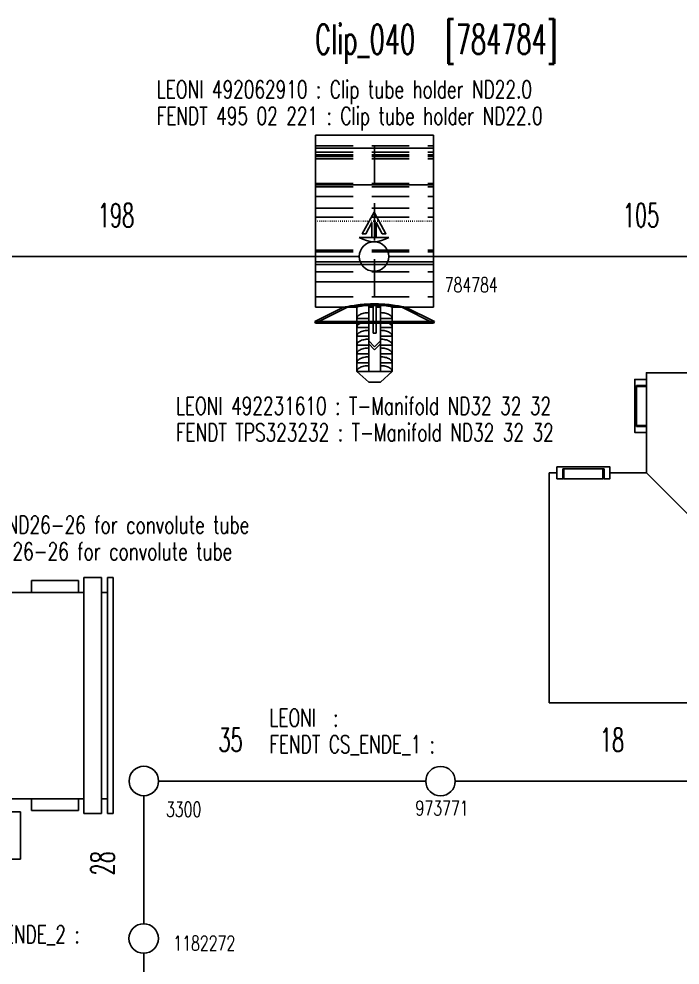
# Model space of a CAD drawing. Header units: millimetres. Extents: x -1 to 4489, y 0 to 1364.
# Drawn here: x 1574.3 to 1686.5, y 749.8 to 910.3 of the extents above; entities that cross this region are included whole.
import ezdxf

# ---------------------------------------------------------------- set-up
doc = ezdxf.new("R2010")
doc.units = ezdxf.units.MM
doc.linetypes.add('DOT', pattern=[0.25, 0, -0.25])
doc.linetypes.add('HIDDEN', pattern=[9.525, 6.35, -3.175])
for name, color, linetype in [('1', 7, 'Continuous'), ('A_ACHSEN', 7, 'Continuous'), ('DEFAULT_2', 8, 'HIDDEN'), ('SYMBOLS', 7, 'Continuous')]:
    doc.layers.add(name, color=color, linetype=linetype)
doc.styles.add('HS-BUNDLE-DIMENSION', font='ROMANS.SHX', dxfattribs={"width": 0.6, "height": 4})
doc.styles.add('HS-COMP-DESCRIPTION', font='ROMANS.SHX', dxfattribs={"width": 0.6, "height": 5})
doc.styles.add('HS-NODE', font='ROMANS.SHX', dxfattribs={"width": 0.7, "height": 2.5})
doc.styles.add('HS-PART-NO', font='ROMANS.SHX', dxfattribs={"width": 0.7, "height": 3})
doc.linetypes.add('NW_19_FHW_OPEN', pattern='A,0.0001,["=",Standard,S=0.4,R=0,X=0,Y=-0.2],-0.0001,["[]",Standard,S=0.3,R=0,X=-0.05,Y=-0.15],-0.2', length=0.2002)
doc.linetypes.add('NW_26_FHW_OPEN', pattern='A,0.0001,["=",Standard,S=0.4,R=0,X=0,Y=-0.2],-0.0001,["[]",Standard,S=0.3,R=0,X=-0.05,Y=-0.15],-0.2', length=0.2002)

# ---------------------------------------------------------------- blocks, each defined once
blk = doc.blocks.new('492152850')
at = {"layer": '1', "color": 7, "linetype": 'Continuous'}
for p, q in [((21.25, 19.75), (21.25, 17.75)), ((29.25, 19.75), (21.25, 19.75)), ((29.25, 17.75), (29.25, 19.75)), ((0, 17.75), (-16, 0)), ((0, 17.75), (0, 0)), ((30, 17.75), (0, 17.75)), ((0, 0), (-16, 0)), ((0, 0), (19, -17.25)), ((-16, 0), (-16, -30)), ((19, -30), (19, -17.25)), ((19, -17.25), (30, -17.25)), ((21.25, -17.25), (21.25, -19.25)), ((29.25, -19.25), (29.25, -17.25)), ((21.25, -19.25), (29.25, -19.25)), ((-18, -21.125), (-18, -29.125)), ((-16, -21.125), (-18, -21.125)), ((21, -21.125), (19, -21.125)), ((21, -29.125), (21, -21.125)), ((-18.5, -30), (-18.5, -33)), ((21.5, -30), (-18.5, -30)), ((-18, -29.125), (-16, -29.125)), ((19, -29.125), (21, -29.125)), ((21.5, -33), (21.5, -30)), ((-18.5, -33), (21.5, -33)), ((-16, -33), (-16, -34)), ((19, -34), (19, -33)), ((-18.5, -34), (-18.5, -35)), ((21.5, -34), (-18.5, -34)), ((-18.5, -35), (21.5, -35)), ((21.5, -35), (21.5, -34))]:
    blk.add_line(p, q, dxfattribs=at)
blk.add_ellipse((30, 0.25), major_axis=(0, -17.5), ratio=0.1214286, dxfattribs=at)
blk = doc.blocks.new('492231610')
at = {"layer": 'SYMBOLS', "color": 7}
for points in [[(-20.4975, 45.853), (-21.4975, 45.853), (-21.4975, 54.853), (-20.4975, 54.853)], [(-20.4975, 54.853), (-19.4975, 54.853), (-19.4975, 53.853), (-20.4975, 53.853)], [(19.4975, 39), (19.4975, 56.003), (-19.4975, 56.003), (-19.4975, 39)], [(20.4975, 54.853), (19.4975, 54.853), (19.4975, 53.853), (20.4975, 53.853)], [(20.4975, 45.853), (21.4975, 45.853), (21.4975, 54.853), (20.4975, 54.853)], [(-21.1925, 53.853), (-21.1925, 46.853)], [(-20.4975, 53.853), (-21.1925, 53.853)], [(-21.1925, 53.663), (-19.4765, 53.663), (-19.4765, 47.023), (-21.1695, 47.023)], [(21.1975, 53.663), (19.4775, 53.663), (19.4775, 47.023), (21.1775, 47.023)], [(20.4975, 53.853), (21.1975, 53.853)], [(21.1975, 53.853), (21.1975, 46.853)], [(-20.4975, 46.853), (-21.1925, 46.853)], [(-20.4975, 46.853), (-19.4975, 46.853), (-19.4975, 45.853), (-20.4975, 45.853)], [(20.4975, 46.853), (19.4975, 46.853), (19.4975, 45.853), (20.4975, 45.853)], [(20.4975, 46.853), (21.1975, 46.853)], [(-35.9975, 0), (-35.9975, 39)], [(-35.9975, 39), (-34.6945, 39)], [(-34.6945, 39), (-34.6945, 40), (-25.6945, 40), (-25.6945, 39)], [(-33.6945, 39), (-33.6945, 38), (-34.6945, 38), (-34.6945, 39)], [(-26.6945, 39.695), (-33.6945, 39.695)], [(-33.6945, 39), (-33.6945, 39.695)], [(-26.8885, 39.695), (-26.8885, 37.979), (-33.5275, 37.979), (-33.5275, 39.672)], [(-26.6945, 39), (-26.6945, 39.695)], [(-25.6945, 39), (-25.6945, 38), (-26.6945, 38), (-26.6945, 39)], [(-25.6945, 39), (-19.4975, 39)], [(-19.4975, 39), (-0.0025, 19.5)], [(-0.0025, 19.5), (19.4975, 39)], [(19.4975, 39), (25.6975, 39)], [(34.6975, 39), (34.6975, 40), (25.6975, 40), (25.6975, 39)], [(25.6975, 39), (25.6975, 38), (26.6975, 38), (26.6975, 39)], [(26.6975, 39.695), (33.6975, 39.695)], [(26.6975, 39), (26.6975, 39.695)], [(26.8975, 39.695), (26.8975, 37.979), (33.5275, 37.979), (33.5275, 39.672)], [(33.6975, 39), (33.6975, 39.695)], [(33.6975, 39), (33.6975, 38), (34.6975, 38), (34.6975, 39)], [(34.6975, 39), (35.9975, 39)], [(35.9975, 0), (35.9975, 39)], [(-35.9975, 0), (35.9975, 0)]]:
    blk.add_lwpolyline(points, dxfattribs=at)
blk = doc.blocks.new('A$C6A760831')
at = {"color": 7, "linetype": 'Continuous'}
for p, q in [((0.13, 17), (0.13, 41.9)), ((20.13, 41.9), (20.13, 17)), ((0.13, 39.7), (20.13, 39.7)), ((0.13, 33.5), (20.13, 33.5)), ((0.13, 17), (20.13, 17)), ((7.13, 10), (7.13, 1.8)), ((7.26, 9.65), (7.19, 9.54)), ((7.36, 9.76), (7.26, 9.65)), ((7.47, 9.86), (7.36, 9.76)), ((7.61, 9.95), (7.47, 9.86)), ((7.71, 10), (7.61, 9.95)), ((9.13, 1.8), (9.13, 10)), ((9.88, 10), (9.88, 8.3)), ((10.38, 10), (10.38, 8.3)), ((11.13, 1.8), (11.13, 10)), ((12.66, 9.95), (12.56, 10)), ((12.79, 9.86), (12.66, 9.95)), ((12.91, 9.76), (12.79, 9.86)), ((13.01, 9.65), (12.91, 9.76)), ((13.08, 9.54), (13.01, 9.65)), ((13.13, 10), (13.13, 1.8)), ((7.15, 9.42), (7.13, 9.3)), ((9.13, 9.3), (7.13, 9.3)), ((7.19, 9.54), (7.15, 9.42)), ((7.19, 8.04), (7.15, 7.92)), ((7.26, 8.15), (7.19, 8.04)), ((7.36, 8.26), (7.26, 8.15)), ((7.47, 8.36), (7.36, 8.26)), ((7.61, 8.45), (7.47, 8.36)), ((7.77, 8.53), (7.61, 8.45)), ((7.94, 8.6), (7.77, 8.53)), ((8.12, 8.66), (7.94, 8.6)), ((8.31, 8.71), (8.12, 8.66)), ((8.51, 8.75), (8.31, 8.71)), ((8.72, 8.78), (8.51, 8.75)), ((8.92, 8.79), (8.72, 8.78)), ((9.13, 8.8), (8.92, 8.79)), ((10.38, 8.3), (9.88, 8.3)), ((13.13, 9.3), (11.13, 9.3)), ((11.34, 8.79), (11.13, 8.8)), ((11.55, 8.78), (11.34, 8.79)), ((11.76, 8.75), (11.55, 8.78)), ((11.95, 8.71), (11.76, 8.75)), ((12.15, 8.66), (11.95, 8.71)), ((12.33, 8.6), (12.15, 8.66)), ((12.5, 8.53), (12.33, 8.6)), ((12.66, 8.45), (12.5, 8.53)), ((12.79, 8.36), (12.66, 8.45)), ((12.91, 8.26), (12.79, 8.36)), ((13.01, 8.15), (12.91, 8.26)), ((13.08, 8.04), (13.01, 8.15)), ((13.12, 9.42), (13.08, 9.54)), ((13.12, 7.92), (13.08, 8.04)), ((13.13, 9.3), (13.12, 9.42)), ((7.15, 7.92), (7.13, 7.8)), ((9.13, 7.8), (7.13, 7.8)), ((7.19, 6.54), (7.15, 6.42)), ((7.26, 6.65), (7.19, 6.54)), ((7.36, 6.76), (7.26, 6.65)), ((7.47, 6.86), (7.36, 6.76)), ((7.61, 6.95), (7.47, 6.86)), ((7.77, 7.03), (7.61, 6.95)), ((7.94, 7.1), (7.77, 7.03)), ((8.12, 7.16), (7.94, 7.1)), ((8.31, 7.21), (8.12, 7.16)), ((8.51, 7.25), (8.31, 7.21)), ((8.72, 7.28), (8.51, 7.25)), ((8.92, 7.29), (8.72, 7.28)), ((9.13, 7.3), (8.92, 7.29)), ((9.13, 7), (10.13, 6)), ((10.13, 5.5), (9.13, 6.5)), ((10.13, 6), (11.13, 7)), ((11.13, 6.5), (10.13, 5.5)), ((13.13, 7.8), (11.13, 7.8)), ((11.34, 7.29), (11.13, 7.3)), ((11.55, 7.28), (11.34, 7.29)), ((11.76, 7.25), (11.55, 7.28)), ((11.95, 7.21), (11.76, 7.25)), ((12.15, 7.16), (11.95, 7.21)), ((12.33, 7.1), (12.15, 7.16)), ((12.5, 7.03), (12.33, 7.1)), ((12.66, 6.95), (12.5, 7.03)), ((12.79, 6.86), (12.66, 6.95)), ((12.91, 6.76), (12.79, 6.86)), ((13.01, 6.65), (12.91, 6.76)), ((13.08, 6.54), (13.01, 6.65)), ((13.12, 6.42), (13.08, 6.54)), ((13.13, 7.8), (13.12, 7.92)), ((7.15, 6.42), (7.13, 6.3)), ((9.13, 6.3), (7.13, 6.3)), ((7.15, 4.92), (7.13, 4.8)), ((7.19, 5.04), (7.15, 4.92)), ((7.26, 5.15), (7.19, 5.04)), ((7.36, 5.26), (7.26, 5.15)), ((7.47, 5.36), (7.36, 5.26)), ((7.61, 5.45), (7.47, 5.36)), ((7.77, 5.53), (7.61, 5.45)), ((7.94, 5.6), (7.77, 5.53)), ((8.12, 5.66), (7.94, 5.6)), ((8.31, 5.71), (8.12, 5.66)), ((8.51, 5.75), (8.31, 5.71)), ((8.72, 5.78), (8.51, 5.75)), ((8.92, 5.79), (8.72, 5.78)), ((9.13, 5.8), (8.92, 5.79)), ((13.13, 6.3), (11.13, 6.3)), ((11.34, 5.79), (11.13, 5.8)), ((11.55, 5.78), (11.34, 5.79)), ((11.76, 5.75), (11.55, 5.78)), ((11.95, 5.71), (11.76, 5.75)), ((12.15, 5.66), (11.95, 5.71)), ((12.33, 5.6), (12.15, 5.66)), ((12.5, 5.53), (12.33, 5.6)), ((12.66, 5.45), (12.5, 5.53)), ((12.79, 5.36), (12.66, 5.45)), ((12.91, 5.26), (12.79, 5.36)), ((13.01, 5.15), (12.91, 5.26)), ((13.08, 5.04), (13.01, 5.15)), ((13.12, 4.92), (13.08, 5.04)), ((13.13, 6.3), (13.12, 6.42)), ((13.13, 4.8), (13.12, 4.92)), ((9.13, 4.8), (7.13, 4.8)), ((7.15, 3.42), (7.13, 3.3)), ((9.13, 3.3), (7.13, 3.3)), ((7.19, 3.54), (7.15, 3.42)), ((7.26, 3.65), (7.19, 3.54)), ((7.36, 3.76), (7.26, 3.65)), ((7.47, 3.86), (7.36, 3.76)), ((7.61, 3.95), (7.47, 3.86)), ((7.77, 4.03), (7.61, 3.95)), ((7.94, 4.1), (7.77, 4.03)), ((8.12, 4.16), (7.94, 4.1)), ((8.31, 4.21), (8.12, 4.16)), ((8.51, 4.25), (8.31, 4.21)), ((8.72, 4.28), (8.51, 4.25)), ((8.92, 4.29), (8.72, 4.28)), ((9.13, 4.3), (8.92, 4.29)), ((13.13, 4.8), (11.13, 4.8)), ((11.34, 4.29), (11.13, 4.3)), ((13.13, 3.3), (11.13, 3.3)), ((11.55, 4.28), (11.34, 4.29)), ((11.76, 4.25), (11.55, 4.28)), ((11.95, 4.21), (11.76, 4.25)), ((12.15, 4.16), (11.95, 4.21)), ((12.33, 4.1), (12.15, 4.16)), ((12.5, 4.03), (12.33, 4.1)), ((12.66, 3.95), (12.5, 4.03)), ((12.79, 3.86), (12.66, 3.95)), ((12.91, 3.76), (12.79, 3.86)), ((13.01, 3.65), (12.91, 3.76)), ((13.08, 3.54), (13.01, 3.65)), ((13.12, 3.42), (13.08, 3.54)), ((13.13, 3.3), (13.12, 3.42)), ((7.15, 1.92), (7.13, 1.8)), ((7.13, 1.8), (13.13, 1.8)), ((7.19, 2.04), (7.15, 1.92)), ((7.26, 2.15), (7.19, 2.04)), ((7.36, 2.26), (7.26, 2.15)), ((7.47, 2.36), (7.36, 2.26)), ((7.61, 2.45), (7.47, 2.36)), ((7.77, 2.53), (7.61, 2.45)), ((7.94, 2.6), (7.77, 2.53)), ((8.12, 2.66), (7.94, 2.6)), ((8.31, 2.71), (8.12, 2.66)), ((8.51, 2.75), (8.31, 2.71)), ((8.72, 2.78), (8.51, 2.75)), ((8.92, 2.79), (8.72, 2.78)), ((9.13, 2.8), (8.92, 2.79)), ((11.34, 2.79), (11.13, 2.8)), ((11.55, 2.78), (11.34, 2.79)), ((11.76, 2.75), (11.55, 2.78)), ((11.95, 2.71), (11.76, 2.75)), ((12.15, 2.66), (11.95, 2.71)), ((12.33, 2.6), (12.15, 2.66)), ((12.5, 2.53), (12.33, 2.6)), ((12.66, 2.45), (12.5, 2.53)), ((12.79, 2.36), (12.66, 2.45)), ((12.91, 2.26), (12.79, 2.36)), ((13.01, 2.15), (12.91, 2.26)), ((13.08, 2.04), (13.01, 2.15)), ((13.12, 1.92), (13.08, 2.04)), ((13.13, 1.8), (13.12, 1.92))]:
    blk.add_line(p, q, dxfattribs=at)
at = {"color": 9, "linetype": 'Continuous'}
for p, q in [((0.13, 20.4), (20.13, 20.4)), ((0.13, 19.96), (20.13, 19.96))]:
    blk.add_line(p, q, dxfattribs=at)
at = {"layer": 'A_ACHSEN', "color": 7, "linetype": 'Continuous'}
for p, q in [((0.13, 41.9), (20.13, 41.9)), ((0.13, 12.7), (0.13, 17)), ((20.13, 17), (20.13, 12.7)), ((5.37, 12.8), (5.58, 12.84)), ((5.58, 12.84), (5.81, 12.88)), ((5.81, 12.88), (6.07, 12.93)), ((6.07, 12.93), (6.35, 12.97)), ((6.35, 12.97), (6.65, 13.02)), ((6.65, 13.02), (6.97, 13.07)), ((6.97, 13.07), (7.31, 13.11)), ((7.31, 13.11), (7.66, 13.15)), ((7.66, 13.15), (8.02, 13.19)), ((8.02, 13.19), (8.39, 13.22)), ((8.39, 13.22), (8.75, 13.24)), ((8.75, 13.24), (9.1, 13.26)), ((9.1, 13.26), (9.45, 13.28)), ((9.45, 13.28), (9.79, 13.28)), ((9.79, 13.28), (10.13, 13.29)), ((10.13, 13.29), (10.47, 13.28)), ((10.47, 13.28), (10.82, 13.28)), ((10.82, 13.28), (11.16, 13.26)), ((11.16, 13.26), (11.52, 13.24)), ((11.52, 13.24), (11.88, 13.22)), ((11.88, 13.22), (12.25, 13.19)), ((12.25, 13.19), (12.61, 13.15)), ((12.61, 13.15), (12.96, 13.11)), ((12.96, 13.11), (13.3, 13.07)), ((13.3, 13.07), (13.62, 13.02)), ((13.62, 13.02), (13.92, 12.97)), ((13.92, 12.97), (14.2, 12.93)), ((14.2, 12.93), (14.46, 12.88)), ((14.46, 12.88), (14.69, 12.84)), ((14.69, 12.84), (14.9, 12.8)), ((0, 10.27), (4.86, 12.7)), ((0.13, 12.7), (4.86, 12.7)), ((4.86, 12.7), (4.89, 12.7)), ((4.89, 12.7), (4.95, 12.72)), ((4.95, 12.72), (5.2, 12.77)), ((5.2, 12.77), (5.37, 12.8)), ((14.9, 12.8), (15.07, 12.77)), ((15.07, 12.77), (15.32, 12.72)), ((15.32, 12.72), (15.38, 12.7)), ((15.38, 12.7), (15.4, 12.7)), ((15.4, 12.7), (20.13, 12.7)), ((20.27, 10.27), (15.4, 12.7)), ((20.27, 10.27), (0, 10.27)), ((0.13, 10), (0, 10.27)), ((20.13, 10), (0.13, 10)), ((20.13, 10), (20.27, 10.27)), ((9.13, 0), (7.13, 1.8)), ((11.13, 0), (13.13, 1.8)), ((9.13, 0), (11.13, 0))]:
    blk.add_line(p, q, dxfattribs=at)
at = {"layer": 'A_ACHSEN', "color": 8, "linetype": 'HIDDEN'}
for p, q in [((0.13, 40.1), (20.13, 40.1)), ((0.13, 40.1), (0.13, 17)), ((0.13, 39), (20.13, 39)), ((20.13, 40.1), (20.13, 17)), ((0.13, 33.73), (20.13, 33.73)), ((0.13, 31.5), (20.13, 31.5)), ((0.13, 29.5), (20.13, 29.5)), ((0.13, 28), (20.13, 28)), ((5.58, 12.84), (5.37, 12.8)), ((5.81, 12.88), (5.58, 12.84)), ((6.07, 12.93), (5.81, 12.88)), ((6.35, 12.97), (6.07, 12.93)), ((6.49, 12.87), (6.25, 12.83)), ((6.37, 12.85), (6.49, 12.87)), ((6.74, 12.91), (6.49, 12.87)), ((6.61, 12.89), (6.49, 12.87)), ((6.61, 12.89), (6.74, 12.91)), ((6.65, 13.02), (6.65, 13.02)), ((6.87, 12.93), (6.74, 12.91)), ((6.74, 12.91), (6.87, 12.93)), ((7, 12.94), (6.87, 12.93)), ((6.87, 12.93), (7, 12.94)), ((7.31, 13.11), (6.97, 13.07)), ((6.97, 13.07), (6.97, 13.07)), ((7.14, 12.96), (7, 12.94)), ((7, 12.94), (7.14, 12.96)), ((7.28, 12.98), (7.14, 12.96)), ((7.14, 12.96), (7.28, 12.98)), ((7.43, 13), (7.28, 12.98)), ((7.28, 12.98), (7.43, 13)), ((7.36, 12.83), (7.45, 12.85)), ((7.45, 12.85), (7.36, 12.83)), ((12.84, 13), (7.43, 13)), ((7.45, 12.85), (7.57, 12.87)), ((7.57, 12.87), (7.45, 12.85)), ((7.57, 12.87), (7.69, 12.9)), ((7.69, 12.9), (7.57, 12.87)), ((8.02, 13.19), (7.66, 13.15)), ((7.69, 12.9), (7.83, 12.92)), ((7.83, 12.92), (7.69, 12.9)), ((7.83, 12.92), (7.98, 12.94)), ((7.98, 12.94), (7.83, 12.92)), ((7.98, 12.94), (8.14, 12.96)), ((8.14, 12.96), (7.98, 12.94)), ((8.39, 13.22), (8.02, 13.19)), ((8.14, 12.96), (8.31, 12.98)), ((8.31, 12.98), (8.14, 12.96)), ((8.31, 12.98), (8.48, 12.99)), ((8.48, 12.99), (8.31, 12.98)), ((8.75, 13.24), (8.39, 13.22)), ((8.48, 12.99), (8.67, 13)), ((8.67, 13), (8.48, 12.99)), ((9.1, 13.26), (8.75, 13.24)), ((9.45, 13.28), (9.1, 13.26)), ((9.13, 12.7), (9.13, 13)), ((9.79, 13.28), (9.45, 13.28)), ((10.13, 13.29), (9.79, 13.28)), ((9.88, 12.7), (9.88, 13)), ((10.47, 13.28), (10.13, 13.29)), ((10.38, 12.7), (10.38, 13)), ((10.82, 13.28), (10.47, 13.28)), ((11.16, 13.26), (10.82, 13.28)), ((11.13, 12.7), (11.13, 13)), ((11.52, 13.24), (11.16, 13.26)), ((11.88, 13.22), (11.52, 13.24)), ((11.78, 12.99), (11.6, 13)), ((11.6, 13), (11.78, 12.99)), ((11.96, 12.98), (11.78, 12.99)), ((11.78, 12.99), (11.96, 12.98)), ((12.25, 13.19), (11.88, 13.22)), ((12.13, 12.96), (11.96, 12.98)), ((11.96, 12.98), (12.13, 12.96)), ((12.29, 12.94), (12.13, 12.96)), ((12.13, 12.96), (12.29, 12.94)), ((12.61, 13.15), (12.25, 13.19)), ((12.44, 12.92), (12.29, 12.94)), ((12.29, 12.94), (12.44, 12.92)), ((12.58, 12.9), (12.44, 12.92)), ((12.44, 12.92), (12.58, 12.9)), ((12.7, 12.87), (12.58, 12.9)), ((12.58, 12.9), (12.7, 12.87)), ((12.96, 13.11), (12.61, 13.15)), ((12.81, 12.85), (12.7, 12.87)), ((12.7, 12.87), (12.81, 12.85)), ((12.91, 12.83), (12.81, 12.85)), ((12.81, 12.85), (12.91, 12.83)), ((12.99, 12.98), (12.84, 13)), ((12.84, 13), (12.99, 12.98)), ((13.3, 13.07), (12.96, 13.11)), ((13.13, 12.96), (12.99, 12.98)), ((12.99, 12.98), (13.13, 12.96)), ((13.27, 12.94), (13.13, 12.96)), ((13.13, 12.96), (13.27, 12.94)), ((13.27, 12.94), (13.4, 12.93)), ((13.62, 13.02), (13.3, 13.07)), ((13.53, 12.91), (13.4, 12.93)), ((13.4, 12.93), (13.53, 12.91)), ((13.78, 12.87), (13.53, 12.91)), ((13.66, 12.89), (13.53, 12.91)), ((13.92, 12.97), (13.62, 13.02)), ((13.66, 12.89), (13.78, 12.87)), ((14.01, 12.83), (13.78, 12.87)), ((13.9, 12.85), (14.02, 12.83)), ((14.2, 12.93), (14.2, 12.93)), ((14.69, 12.84), (14.46, 12.88)), ((14.46, 12.88), (14.46, 12.88)), ((14.9, 12.8), (14.69, 12.84)), ((0.13, 10), (5.53, 12.7)), ((4.89, 12.7), (4.86, 12.7)), ((4.95, 12.72), (4.89, 12.7)), ((5.2, 12.77), (5.06, 12.74)), ((5.37, 12.8), (5.2, 12.77)), ((5.53, 12.7), (7.13, 12.7)), ((5.55, 12.7), (5.53, 12.7)), ((5.55, 12.7), (5.59, 12.71)), ((5.59, 12.71), (5.55, 12.7)), ((5.74, 12.74), (5.59, 12.71)), ((5.66, 12.72), (5.83, 12.76)), ((5.83, 12.76), (6.03, 12.79)), ((6.03, 12.79), (6.25, 12.83)), ((7.13, 12.73), (7.14, 12.75)), ((7.14, 12.75), (7.13, 12.73)), ((7.13, 12.73), (7.13, 10.8)), ((7.14, 12.75), (7.17, 12.77)), ((7.17, 12.77), (7.14, 12.75)), ((7.17, 12.77), (7.22, 12.78)), ((7.22, 12.78), (7.17, 12.77)), ((7.22, 12.78), (7.28, 12.8)), ((7.28, 12.8), (7.22, 12.78)), ((7.28, 12.8), (7.36, 12.83)), ((7.36, 12.83), (7.28, 12.8)), ((9.13, 12.7), (9.88, 12.7)), ((10.38, 12.7), (11.13, 12.7)), ((12.99, 12.8), (12.91, 12.83)), ((12.91, 12.83), (12.99, 12.8)), ((13.05, 12.78), (12.99, 12.8)), ((12.99, 12.8), (13.05, 12.78)), ((13.1, 12.77), (13.05, 12.78)), ((13.05, 12.78), (13.1, 12.77)), ((13.12, 12.75), (13.1, 12.77)), ((13.1, 12.77), (13.12, 12.75)), ((13.13, 12.73), (13.12, 12.75)), ((13.12, 12.75), (13.13, 12.73)), ((13.13, 12.73), (13.13, 10.8)), ((13.13, 12.7), (14.73, 12.7)), ((14.24, 12.79), (14.01, 12.83)), ((14.13, 12.81), (14.24, 12.79)), ((14.24, 12.79), (14.44, 12.76)), ((14.61, 12.72), (14.44, 12.76)), ((14.68, 12.71), (14.53, 12.74)), ((14.61, 12.72), (14.68, 12.71)), ((14.68, 12.71), (14.72, 12.7)), ((14.73, 12.7), (14.72, 12.7)), ((20.13, 10), (14.73, 12.7)), ((15.07, 12.77), (14.9, 12.8)), ((15.32, 12.72), (15.21, 12.74)), ((15.38, 12.7), (15.32, 12.72)), ((15.4, 12.7), (15.38, 12.7))]:
    blk.add_line(p, q, dxfattribs=at)
at = {"layer": 'DEFAULT_2', "color": 8, "linetype": 'HIDDEN'}
for p, q in [((0.13, 38.57), (20.13, 38.57)), ((10.13, 14.5), (10.13, 40.1)), ((0.13, 38.29), (20.13, 38.29)), ((0.13, 37.91), (20.13, 37.91)), ((0.13, 33.13), (20.13, 33.13)), ((0.13, 22.42), (20.13, 22.42)), ((0.13, 22.1), (20.13, 22.1)), ((0.13, 18.7), (20.13, 18.7)), ((0.13, 14.5), (20.13, 14.5)), ((9.13, 10), (9.13, 13)), ((9.88, 13), (10.38, 13)), ((9.88, 13), (9.88, 10)), ((10.38, 13), (10.38, 10)), ((11.13, 10), (11.13, 13)), ((7.13, 12.73), (7.13, 10)), ((7.36, 11.26), (7.26, 11.15)), ((7.26, 11.15), (7.36, 11.26)), ((7.47, 11.36), (7.36, 11.26)), ((7.36, 11.26), (7.47, 11.36)), ((7.47, 11.36), (7.61, 11.45)), ((7.61, 11.45), (7.77, 11.53)), ((7.77, 11.53), (7.61, 11.45)), ((7.77, 11.53), (7.94, 11.6)), ((7.94, 11.6), (7.77, 11.53)), ((7.94, 11.6), (8.12, 11.66)), ((8.12, 11.66), (7.94, 11.6)), ((8.12, 11.66), (8.31, 11.71)), ((8.31, 11.71), (8.12, 11.66)), ((8.51, 11.75), (8.31, 11.71)), ((8.72, 11.78), (8.51, 11.75)), ((8.51, 11.75), (8.72, 11.78)), ((8.92, 11.79), (8.72, 11.78)), ((8.72, 11.78), (8.92, 11.79)), ((9.13, 11.8), (8.92, 11.79)), ((8.92, 11.79), (9.13, 11.8)), ((11.13, 11.8), (11.34, 11.79)), ((11.34, 11.79), (11.13, 11.8)), ((11.55, 11.78), (11.34, 11.79)), ((11.76, 11.75), (11.55, 11.78)), ((11.55, 11.78), (11.76, 11.75)), ((11.95, 11.71), (11.76, 11.75)), ((11.76, 11.75), (11.95, 11.71)), ((12.15, 11.66), (11.95, 11.71)), ((11.95, 11.71), (12.15, 11.66)), ((12.33, 11.6), (12.15, 11.66)), ((12.15, 11.66), (12.33, 11.6)), ((12.5, 11.53), (12.33, 11.6)), ((12.33, 11.6), (12.5, 11.53)), ((12.66, 11.45), (12.5, 11.53)), ((12.5, 11.53), (12.66, 11.45)), ((12.79, 11.36), (12.66, 11.45)), ((12.91, 11.26), (12.79, 11.36)), ((12.79, 11.36), (12.91, 11.26)), ((13.01, 11.15), (12.91, 11.26)), ((12.91, 11.26), (13.01, 11.15)), ((13.13, 12.73), (13.13, 10)), ((7.13, 10.8), (7.15, 10.92)), ((7.15, 10.92), (7.13, 10.8)), ((9.13, 10.8), (7.13, 10.8)), ((7.19, 11.04), (7.15, 10.92)), ((7.26, 11.15), (7.19, 11.04)), ((7.19, 11.04), (7.26, 11.15)), ((7.19, 9.54), (7.26, 9.65)), ((7.26, 9.65), (7.36, 9.76)), ((7.36, 9.76), (7.47, 9.86)), ((7.61, 9.95), (7.77, 10.03)), ((7.77, 10.03), (7.71, 10)), ((7.77, 10.03), (7.94, 10.1)), ((7.94, 10.1), (7.77, 10.03)), ((7.94, 10.1), (8.12, 10.16)), ((8.12, 10.16), (7.94, 10.1)), ((8.12, 10.16), (8.31, 10.21)), ((8.31, 10.21), (8.12, 10.16)), ((8.51, 10.25), (8.31, 10.21)), ((8.72, 10.28), (8.51, 10.25)), ((8.51, 10.25), (8.72, 10.28)), ((8.92, 10.29), (8.72, 10.28)), ((8.72, 10.28), (8.92, 10.29)), ((9.13, 10.3), (8.92, 10.29)), ((8.92, 10.29), (9.13, 10.3)), ((13.13, 10.8), (11.13, 10.8)), ((11.13, 10.3), (11.34, 10.29)), ((11.34, 10.29), (11.13, 10.3)), ((11.55, 10.28), (11.34, 10.29)), ((11.76, 10.25), (11.55, 10.28)), ((11.55, 10.28), (11.76, 10.25)), ((11.95, 10.21), (11.76, 10.25)), ((11.76, 10.25), (11.95, 10.21)), ((12.15, 10.16), (11.95, 10.21)), ((11.95, 10.21), (12.15, 10.16)), ((12.33, 10.1), (12.15, 10.16)), ((12.15, 10.16), (12.33, 10.1)), ((12.5, 10.03), (12.33, 10.1)), ((12.33, 10.1), (12.5, 10.03)), ((12.56, 10), (12.5, 10.03)), ((12.5, 10.03), (12.66, 9.95)), ((12.79, 9.86), (12.91, 9.76)), ((12.91, 9.76), (13.01, 9.65)), ((13.08, 11.04), (13.01, 11.15)), ((13.01, 11.15), (13.08, 11.04)), ((13.01, 9.65), (13.08, 9.54)), ((13.12, 10.92), (13.08, 11.04)), ((13.08, 11.04), (13.12, 10.92)), ((13.13, 10.8), (13.12, 10.92)), ((13.12, 10.92), (13.13, 10.8)), ((7.13, 9.3), (7.15, 9.42)), ((7.19, 8.04), (7.26, 8.15)), ((7.26, 8.15), (7.36, 8.26)), ((7.36, 8.26), (7.47, 8.36)), ((7.61, 8.45), (7.77, 8.53)), ((7.77, 8.53), (7.94, 8.6)), ((7.94, 8.6), (8.12, 8.66)), ((8.12, 8.66), (8.31, 8.71)), ((8.51, 8.75), (8.72, 8.78)), ((8.72, 8.78), (8.92, 8.79)), ((8.92, 8.79), (9.13, 8.8)), ((11.13, 8.8), (11.34, 8.79)), ((11.55, 8.78), (11.76, 8.75)), ((11.76, 8.75), (11.95, 8.71)), ((11.95, 8.71), (12.15, 8.66)), ((12.15, 8.66), (12.33, 8.6)), ((12.33, 8.6), (12.5, 8.53)), ((12.5, 8.53), (12.66, 8.45)), ((12.79, 8.36), (12.91, 8.26)), ((12.91, 8.26), (13.01, 8.15)), ((13.01, 8.15), (13.08, 8.04)), ((13.08, 9.54), (13.12, 9.42)), ((13.08, 8.04), (13.12, 7.92)), ((13.12, 9.42), (13.13, 9.3)), ((7.13, 7.8), (7.15, 7.92)), ((7.19, 6.54), (7.26, 6.65)), ((7.26, 6.65), (7.36, 6.76)), ((7.36, 6.76), (7.47, 6.86)), ((7.61, 6.95), (7.77, 7.03)), ((7.77, 7.03), (7.94, 7.1)), ((7.94, 7.1), (8.12, 7.16)), ((8.12, 7.16), (8.31, 7.21)), ((8.51, 7.25), (8.72, 7.28)), ((8.72, 7.28), (8.92, 7.29)), ((8.92, 7.29), (9.13, 7.3)), ((11.13, 7.3), (11.34, 7.29)), ((11.55, 7.28), (11.76, 7.25)), ((11.76, 7.25), (11.95, 7.21)), ((11.95, 7.21), (12.15, 7.16)), ((12.15, 7.16), (12.33, 7.1)), ((12.33, 7.1), (12.5, 7.03)), ((12.5, 7.03), (12.66, 6.95)), ((12.79, 6.86), (12.91, 6.76)), ((12.91, 6.76), (13.01, 6.65)), ((13.01, 6.65), (13.08, 6.54)), ((13.08, 6.54), (13.12, 6.42)), ((13.12, 7.92), (13.13, 7.8)), ((7.13, 6.3), (7.15, 6.42)), ((7.13, 4.8), (7.15, 4.92)), ((7.19, 5.04), (7.26, 5.15)), ((7.26, 5.15), (7.36, 5.26)), ((7.36, 5.26), (7.47, 5.36)), ((7.61, 5.45), (7.77, 5.53)), ((7.77, 5.53), (7.94, 5.6)), ((7.94, 5.6), (8.12, 5.66)), ((8.12, 5.66), (8.31, 5.71)), ((8.51, 5.75), (8.72, 5.78)), ((8.72, 5.78), (8.92, 5.79)), ((8.92, 5.79), (9.13, 5.8)), ((11.13, 5.8), (11.34, 5.79)), ((11.55, 5.78), (11.76, 5.75)), ((11.76, 5.75), (11.95, 5.71)), ((11.95, 5.71), (12.15, 5.66)), ((12.15, 5.66), (12.33, 5.6)), ((12.33, 5.6), (12.5, 5.53)), ((12.5, 5.53), (12.66, 5.45)), ((12.79, 5.36), (12.91, 5.26)), ((12.91, 5.26), (13.01, 5.15)), ((13.01, 5.15), (13.08, 5.04)), ((13.08, 5.04), (13.12, 4.92)), ((13.12, 6.42), (13.13, 6.3)), ((13.12, 4.92), (13.13, 4.8)), ((7.13, 3.3), (7.15, 3.42)), ((7.19, 3.54), (7.26, 3.65)), ((7.26, 3.65), (7.36, 3.76)), ((7.36, 3.76), (7.47, 3.86)), ((7.61, 3.95), (7.77, 4.03)), ((7.77, 4.03), (7.94, 4.1)), ((7.94, 4.1), (8.12, 4.16)), ((8.12, 4.16), (8.31, 4.21)), ((8.51, 4.25), (8.72, 4.28)), ((8.72, 4.28), (8.92, 4.29)), ((8.92, 4.29), (9.13, 4.3)), ((11.13, 4.3), (11.34, 4.29)), ((11.55, 4.28), (11.76, 4.25)), ((11.76, 4.25), (11.95, 4.21)), ((11.95, 4.21), (12.15, 4.16)), ((12.15, 4.16), (12.33, 4.1)), ((12.33, 4.1), (12.5, 4.03)), ((12.5, 4.03), (12.66, 3.95)), ((12.79, 3.86), (12.91, 3.76)), ((12.91, 3.76), (13.01, 3.65)), ((13.01, 3.65), (13.08, 3.54)), ((13.08, 3.54), (13.12, 3.42)), ((13.12, 3.42), (13.13, 3.3)), ((7.13, 1.8), (7.15, 1.92)), ((7.19, 2.04), (7.26, 2.15)), ((7.26, 2.15), (7.36, 2.26)), ((7.36, 2.26), (7.47, 2.36)), ((7.61, 2.45), (7.77, 2.53)), ((7.77, 2.53), (7.94, 2.6)), ((7.94, 2.6), (8.12, 2.66)), ((8.12, 2.66), (8.31, 2.71)), ((8.51, 2.75), (8.72, 2.78)), ((8.72, 2.78), (8.92, 2.79)), ((8.92, 2.79), (9.13, 2.8)), ((11.13, 2.8), (11.34, 2.79)), ((11.55, 2.78), (11.76, 2.75)), ((11.76, 2.75), (11.95, 2.71)), ((11.95, 2.71), (12.15, 2.66)), ((12.15, 2.66), (12.33, 2.6)), ((12.33, 2.6), (12.5, 2.53)), ((12.5, 2.53), (12.66, 2.45)), ((12.79, 2.36), (12.91, 2.26)), ((12.91, 2.26), (13.01, 2.15)), ((13.01, 2.15), (13.08, 2.04)), ((13.08, 2.04), (13.12, 1.92)), ((13.12, 1.92), (13.13, 1.8))]:
    blk.add_line(p, q, dxfattribs=at)
at = {"layer": 'DEFAULT_2', "color": 8, "linetype": 'DOT'}
blk.add_line((20.13, 27.3), (0.13, 27.3), dxfattribs=at)

msp = doc.modelspace()

# ---------------------------------------------------------------- linework, layer by layer
at = {"color": 5, "linetype": 'Continuous'}
for points in [[(1634.19, 873.21), (1634.19, 875.71), (1633.19, 873.83), (1632.56, 873.83), (1634.56, 877.46)], [(1634.94, 873.21), (1634.94, 875.71), (1635.94, 873.83), (1636.56, 873.83), (1634.56, 877.46)], [(1632.06, 873.21), (1637.06, 873.21)]]:
    msp.add_lwpolyline(points, dxfattribs=at)
at = {"color": 7, "linetype": 'NW_19_FHW_OPEN', "ltscale": 8}
for points in [[(1521.81, 869.96), (1632.06, 869.96)], [(1637.06, 869.96), (1710.78, 869.96)]]:
    msp.add_lwpolyline(points, dxfattribs=at)
at = {"color": 7, "ltscale": 8}
for points in [[(1598.02, 780.96), (1643.34, 780.96)], [(1595.49, 756.76), (1595.52, 778.47)]]:
    msp.add_lwpolyline(points, dxfattribs=at)
at = {"color": 7, "linetype": 'NW_26_FHW_OPEN', "ltscale": 8}
for points in [[(1648.34, 780.96), (1710.9, 780.96)], [(1595.49, 697.04), (1595.49, 751.76)]]:
    msp.add_lwpolyline(points, dxfattribs=at)
at = {"color": 7, "linetype": 'Continuous'}
for centre in [(1634.56, 869.96), (1595.52, 780.97), (1645.84, 780.96), (1595.49, 754.26)]:
    msp.add_circle(centre, 2.5, dxfattribs=at)
at = {"color": 5, "linetype": 'Continuous'}
msp.add_arc((1634.56, 877), 4.54, 236.6015, 303.3985, dxfattribs=at)

# ---------------------------------------------------------------- block references
for name, p in [('A$C6A760831', (1624.52, 848.64)), ('492231610', (1700.26, 794.25))]:
    msp.add_blockref(name, p)
at = {"xscale": -1, "rotation": 90}
msp.add_blockref('492152850', (1555.33, 796.98), dxfattribs=at)

# ---------------------------------------------------------------- texts
at = {"color": 5, "linetype": 'Continuous'}
for s, height, style, width, p in [(' [784784]', 5, 'HS-COMP-DESCRIPTION', 0.6, (1644.56, 904.31)), ('784784', 2.5, 'HS-NODE', 0.7, (1646.54, 863.91)), ('3300', 2.5, 'HS-NODE', 0.7, (1599.27, 774.92)), ('973771', 2.5, 'HS-NODE', 0.7, (1641.6, 775.12)), ('1182272', 2.5, 'HS-NODE', 0.7, (1600.52, 752.21))]:
    msp.add_text(s, height=height, dxfattribs=dict(at, style=style, width=width)).set_placement(p)
at = {"color": 42, "linetype": 'Continuous', "style": 'HS-COMP-DESCRIPTION', "width": 0.6}
msp.add_text('Clip_040', height=5, dxfattribs=at).set_placement((1624.56, 904.31))
at = {"color": 200, "linetype": 'Continuous', "style": 'HS-PART-NO', "width": 0.7}
for s, p in [('LEONI 492062910 : Clip tube holder ND22.0', (1597.71, 896.81)), ('FENDT 495 02 221 : Clip tube holder ND22.0', (1597.71, 892.31)), ('LEONI 492231610 : T-Manifold ND32 32 32', (1600.96, 843.11)), ('FENDT TPS323232 : T-Manifold ND32 32 32', (1600.96, 838.61)), ('LEONI 492152850 : 90° angle ND26-26 for convolute tube', (1527.89, 822.94)), ('FENDT 7807403 : 90° angle ND26-26 for convolute tube', (1527.89, 818.44)), ('LEONI  :', (1616.81, 790.2)), ('FENDT CS_ENDE_1 :', (1616.81, 785.7)), ('FENDT CS_ENDE_2 :', (1556.56, 753.45))]:
    msp.add_text(s, height=3, dxfattribs=at).set_placement(p)
at = {"color": 1, "linetype": 'Continuous', "ltscale": 8, "style": 'HS-BUNDLE-DIMENSION', "width": 0.6}
for s, p in [('198', (1587.71, 874.96)), ('105', (1676.75, 874.96)), ('18', (1672.86, 785.96))]:
    msp.add_text(s, height=4, dxfattribs=at).set_placement(p)
for s, rotation, p in [('35', 359.9926, (1608.16, 785.96)), ('28', 89.9256, (1590.5, 764.95))]:
    msp.add_text(s, height=4, rotation=rotation, dxfattribs=at).set_placement(p)

doc.saveas('drawing.dxf')
